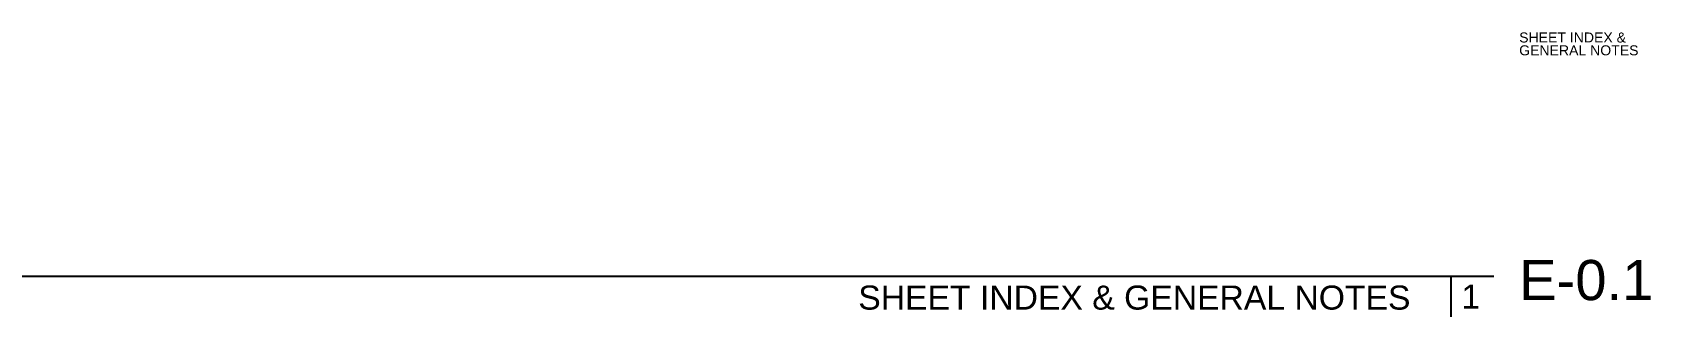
# Paper-space layout 'E-0.1' of a CAD drawing. Header units: inches. Extents: x 0.5 to 40.8, y 0.5 to 28.8.
# Drawn here: x 20.63 to 40.76, y 0.5 to 4.05 of the extents above; entities that cross this region are included whole.
import ezdxf
from ezdxf.enums import TextEntityAlignment as Align

# ---------------------------------------------------------------- set-up
doc = ezdxf.new("R2010")
doc.units = ezdxf.units.IN
doc.header["$LTSCALE"] = 24
doc.header["$MEASUREMENT"] = 0
doc.layers.add('GEC_BORDER', color=2, linetype='Continuous')
doc.layers.add('GEC_DESCRIPTION_TITLE', color=3, linetype='Continuous')
doc.styles.add('A2', font='arial.ttf', dxfattribs={"height": 0.0625})
doc.styles.add('GEC', font='arial.ttf')
doc.styles.add('shbd-text', font='arial.ttf')

# ---------------------------------------------------------------- blocks, each defined once
blk = doc.blocks.new('SHEET-NO.')
at = {"color": 2, "linetype": 'Continuous', "style": 'A2'}
for tag, p in [('SHT_NAME_1', (39.126, 3.919)), ('SHT_NAME_2', (39.126, 3.759)), ('SHT_NAME_3', (39.126, 3.599)), ('SHT_NAME_4', (39.126, 3.423)), ('SHT_NAME_5', (39.126, 3.247)), ('ENGINEER', (40.24, 1.973)), ('DRAFTER', (40.24, 1.712))]:
    blk.add_attdef(tag, p, '', height=0.125, dxfattribs=at)
at = {"color": 3, "linetype": 'Continuous', "ltscale": 12, "style": 'shbd-text'}
blk.add_attdef('SHT-NO.', (39.126, 0.709), '', height=0.5, dxfattribs=at)

psp = doc.layouts.new('E-0.1')

# ---------------------------------------------------------------- linework, layer by layer
at = {"layer": 'GEC_BORDER', "color": 5}
for p, q in [((0.5, 1.008), (38.812, 1.008)), ((38.274, 1.003), (38.274, 0.503)), ((38.274, 1.003), (38.274, 0.503))]:
    psp.add_line(p, q, dxfattribs=at)

# ---------------------------------------------------------------- block references
at = {"layer": 'GEC_DESCRIPTION_TITLE'}
ref = psp.add_blockref('SHEET-NO.', (0, 0), dxfattribs=at)
ref.add_attrib('SHT-NO.', 'E-0.1', (39.126, 0.709), dxfattribs={"layer": '0', "color": 3, "linetype": 'Continuous', "ltscale": 12, "height": 0.5, "style": 'shbd-text'})
ref.add_attrib('SHT_NAME_1', 'SHEET INDEX &', (39.126, 3.919), dxfattribs={"layer": '0', "color": 2, "linetype": 'Continuous', "height": 0.125, "style": 'A2'})
ref.add_attrib('SHT_NAME_2', 'GENERAL NOTES', (39.126, 3.759), dxfattribs={"layer": '0', "color": 2, "linetype": 'Continuous', "height": 0.125, "style": 'A2'})

# ---------------------------------------------------------------- texts
at = {"layer": 'GEC_BORDER', "style": 'GEC'}
psp.add_text('SHEET INDEX & GENERAL NOTES', height=0.3, dxfattribs=at).set_placement((37.774, 0.741), align=Align.MIDDLE_RIGHT)
psp.add_text('1', height=0.3, dxfattribs=at).set_placement((38.524, 0.753), align=Align.MIDDLE_CENTER)

doc.saveas('drawing.dxf')
